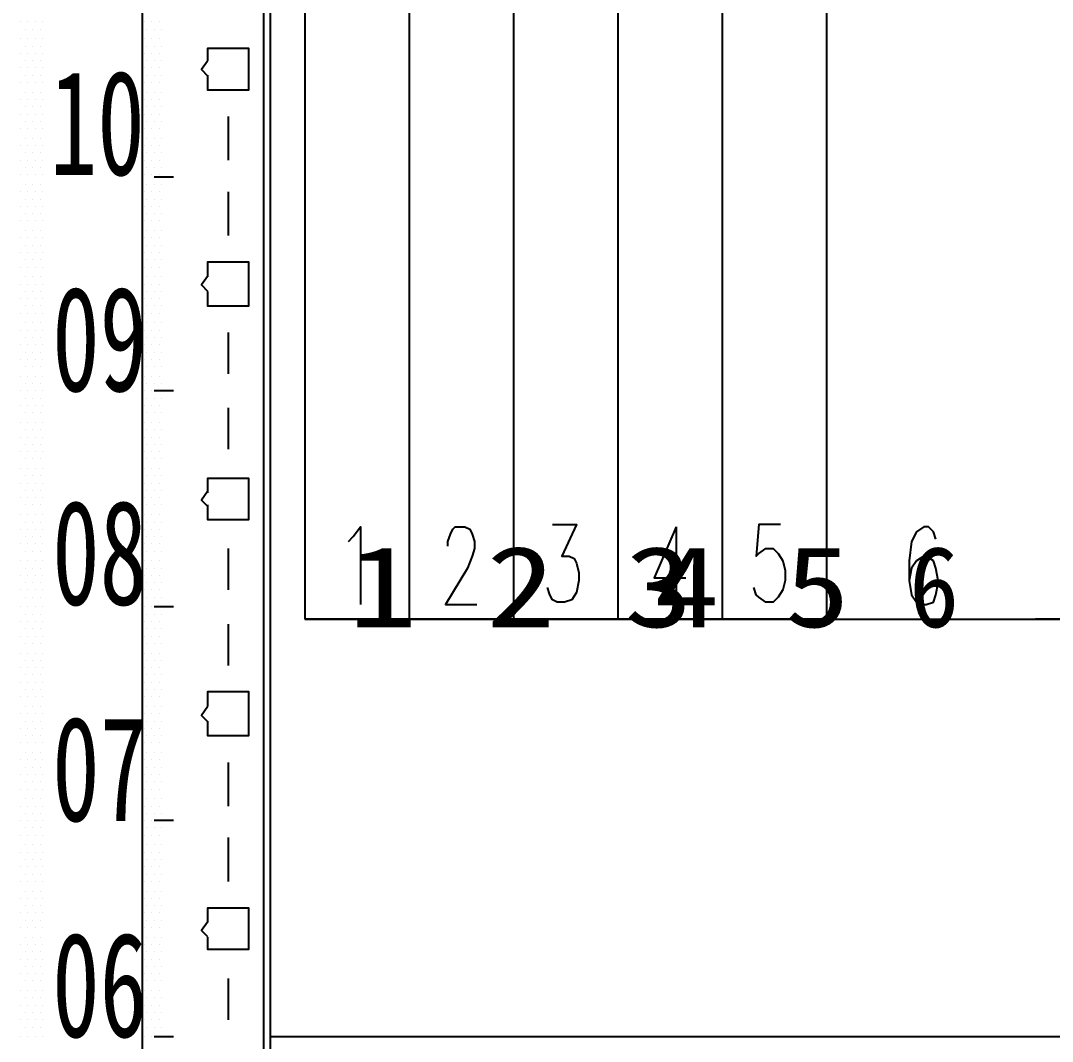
# Model space of a CAD drawing. Header units: metres. Extents: x 17 to 1264, y 17 to 859.
# Drawn here: x 170.5 to 231.7, y 216.2 to 276.7 of the extents above; entities that cross this region are included whole.
import ezdxf

# ---------------------------------------------------------------- set-up
doc = ezdxf.new("R2010")
doc.units = ezdxf.units.M
for name, color, linetype in [('LINES', 7, 'Continuous'), ('POLYLINES', 4, 'Continuous'), ('RECTS', 7, 'Continuous'), ('TEXTS', 3, 'Continuous')]:
    doc.layers.add(name, color=color, linetype=linetype)

msp = doc.modelspace()

# ---------------------------------------------------------------- linework, layer by layer
at = {"layer": 'LINES'}
for p, q in [((185.32, 152.64), (185.32, 755.14)), ((187.34, 331.34), (187.34, 241.2)), ((193.53, 331.34), (193.53, 241.2)), ((170.49, 276.62), (170.49, 276.62)), ((170.78, 276.19), (170.78, 276.19)), ((170.92, 276.62), (170.92, 276.62)), ((171.21, 276.19), (171.21, 276.19)), ((171.35, 276.62), (171.35, 276.62)), ((171.64, 276.19), (171.64, 276.19)), ((171.79, 276.62), (171.79, 276.62)), ((177.83, 276.62), (177.83, 276.62)), ((177.98, 276.19), (177.98, 276.19)), ((178.27, 276.62), (178.27, 276.62)), ((178.41, 276.19), (178.41, 276.19)), ((178.7, 276.62), (178.7, 276.62)), ((178.84, 276.19), (178.84, 276.19)), ((170.49, 275.62), (170.49, 275.62)), ((170.92, 275.62), (170.92, 275.62)), ((171.35, 275.62), (171.35, 275.62)), ((171.79, 275.62), (171.79, 275.62)), ((177.83, 275.62), (177.83, 275.62)), ((178.27, 275.62), (178.27, 275.62)), ((178.7, 275.62), (178.7, 275.62)), ((170.78, 275.18), (170.78, 275.18)), ((171.21, 275.18), (171.21, 275.18)), ((171.64, 275.18), (171.64, 275.18)), ((177.98, 275.18), (177.98, 275.18)), ((178.41, 275.18), (178.41, 275.18)), ((178.84, 275.18), (178.84, 275.18)), ((170.49, 274.75), (170.49, 274.75)), ((170.78, 274.32), (170.78, 274.32)), ((170.92, 274.75), (170.92, 274.75)), ((171.21, 274.32), (171.21, 274.32)), ((171.35, 274.75), (171.35, 274.75)), ((171.64, 274.32), (171.64, 274.32)), ((171.79, 274.75), (171.79, 274.75)), ((177.83, 274.75), (177.83, 274.75)), ((177.98, 274.32), (177.98, 274.32)), ((178.27, 274.75), (178.27, 274.75)), ((178.41, 274.32), (178.41, 274.32)), ((178.7, 274.75), (178.7, 274.75)), ((178.84, 274.32), (178.84, 274.32)), ((170.49, 273.89), (170.49, 273.89)), ((170.92, 273.89), (170.92, 273.89)), ((171.35, 273.89), (171.35, 273.89)), ((171.79, 273.89), (171.79, 273.89)), ((177.83, 273.89), (177.83, 273.89)), ((178.27, 273.89), (178.27, 273.89)), ((178.7, 273.89), (178.7, 273.89)), ((170.49, 273.02), (170.49, 273.02)), ((170.78, 273.46), (170.78, 273.46)), ((170.92, 273.02), (170.92, 273.02)), ((171.21, 273.46), (171.21, 273.46)), ((171.35, 273.02), (171.35, 273.02)), ((171.64, 273.46), (171.64, 273.46)), ((171.79, 273.02), (171.79, 273.02)), ((177.83, 273.02), (177.83, 273.02)), ((177.98, 273.46), (177.98, 273.46)), ((178.27, 273.02), (178.27, 273.02)), ((178.41, 273.46), (178.41, 273.46)), ((178.7, 273.02), (178.7, 273.02)), ((178.84, 273.46), (178.84, 273.46)), ((170.78, 272.45), (170.78, 272.45)), ((171.21, 272.45), (171.21, 272.45)), ((171.64, 272.45), (171.64, 272.45)), ((177.98, 272.45), (177.98, 272.45)), ((178.41, 272.45), (178.41, 272.45)), ((178.84, 272.45), (178.84, 272.45)), ((170.49, 272.02), (170.49, 272.02)), ((170.92, 272.02), (170.92, 272.02)), ((171.35, 272.02), (171.35, 272.02)), ((171.79, 272.02), (171.79, 272.02)), ((177.83, 272.02), (177.83, 272.02)), ((178.27, 272.02), (178.27, 272.02)), ((178.7, 272.02), (178.7, 272.02)), ((170.49, 271.15), (170.49, 271.15)), ((170.78, 271.58), (170.78, 271.58)), ((170.92, 271.15), (170.92, 271.15)), ((171.21, 271.58), (171.21, 271.58)), ((171.35, 271.15), (171.35, 271.15)), ((171.64, 271.58), (171.64, 271.58)), ((171.79, 271.15), (171.79, 271.15)), ((177.83, 271.15), (177.83, 271.15)), ((177.98, 271.58), (177.98, 271.58)), ((178.27, 271.15), (178.27, 271.15)), ((178.41, 271.58), (178.41, 271.58)), ((178.7, 271.15), (178.7, 271.15)), ((178.84, 271.58), (178.84, 271.58)), ((170.78, 270.72), (170.78, 270.72)), ((171.21, 270.72), (171.21, 270.72)), ((171.64, 270.72), (171.64, 270.72)), ((177.98, 270.72), (177.98, 270.72)), ((178.41, 270.72), (178.41, 270.72)), ((178.84, 270.72), (178.84, 270.72)), ((182.8, 271.01), (182.8, 268.42)), ((170.49, 270.29), (170.49, 270.29)), ((170.92, 270.29), (170.92, 270.29)), ((171.35, 270.29), (171.35, 270.29)), ((171.79, 270.29), (171.79, 270.29)), ((177.83, 270.29), (177.83, 270.29)), ((178.27, 270.29), (178.27, 270.29)), ((178.7, 270.29), (178.7, 270.29)), ((170.49, 269.28), (170.49, 269.28)), ((170.78, 269.71), (170.78, 269.71)), ((170.92, 269.28), (170.92, 269.28)), ((171.21, 269.71), (171.21, 269.71)), ((171.35, 269.28), (171.35, 269.28)), ((171.64, 269.71), (171.64, 269.71)), ((171.79, 269.28), (171.79, 269.28)), ((177.83, 269.28), (177.83, 269.28)), ((177.98, 269.71), (177.98, 269.71)), ((178.27, 269.28), (178.27, 269.28)), ((178.41, 269.71), (178.41, 269.71)), ((178.7, 269.28), (178.7, 269.28)), ((178.84, 269.71), (178.84, 269.71)), ((170.78, 268.85), (170.78, 268.85)), ((171.21, 268.85), (171.21, 268.85)), ((171.64, 268.85), (171.64, 268.85)), ((177.98, 268.85), (177.98, 268.85)), ((178.41, 268.85), (178.41, 268.85)), ((178.84, 268.85), (178.84, 268.85)), ((170.49, 268.42), (170.49, 268.42)), ((170.92, 268.42), (170.92, 268.42)), ((171.35, 268.42), (171.35, 268.42)), ((171.79, 268.42), (171.79, 268.42)), ((177.83, 268.42), (177.83, 268.42)), ((178.27, 268.42), (178.27, 268.42)), ((178.7, 268.42), (178.7, 268.42)), ((170.49, 267.55), (170.49, 267.55)), ((170.78, 267.98), (170.78, 267.98)), ((170.92, 267.55), (170.92, 267.55)), ((171.21, 267.98), (171.21, 267.98)), ((171.35, 267.55), (171.35, 267.55)), ((171.64, 267.98), (171.64, 267.98)), ((171.79, 267.55), (171.79, 267.55)), ((177.83, 267.55), (177.83, 267.55)), ((177.98, 267.98), (177.98, 267.98)), ((178.27, 267.55), (178.27, 267.55)), ((178.41, 267.98), (178.41, 267.98)), ((178.7, 267.55), (178.7, 267.55)), ((178.84, 267.98), (178.84, 267.98)), ((170.78, 266.98), (170.78, 266.98)), ((171.21, 266.98), (171.21, 266.98)), ((171.64, 266.98), (171.64, 266.98)), ((177.98, 266.98), (177.98, 266.98)), ((179.56, 267.41), (178.41, 267.41)), ((178.41, 266.98), (178.41, 266.98)), ((178.84, 266.98), (178.84, 266.98)), ((170.49, 266.54), (170.49, 266.54)), ((170.92, 266.54), (170.92, 266.54)), ((171.35, 266.54), (171.35, 266.54)), ((171.79, 266.54), (171.79, 266.54)), ((177.83, 266.54), (177.83, 266.54)), ((178.27, 266.54), (178.27, 266.54)), ((178.7, 266.54), (178.7, 266.54)), ((182.8, 266.54), (182.8, 263.95)), ((170.49, 265.68), (170.49, 265.68)), ((170.78, 266.11), (170.78, 266.11)), ((170.92, 265.68), (170.92, 265.68)), ((171.21, 266.11), (171.21, 266.11)), ((171.35, 265.68), (171.35, 265.68)), ((171.64, 266.11), (171.64, 266.11)), ((171.79, 265.68), (171.79, 265.68)), ((177.83, 265.68), (177.83, 265.68)), ((177.98, 266.11), (177.98, 266.11)), ((178.27, 265.68), (178.27, 265.68)), ((178.41, 266.11), (178.41, 266.11)), ((178.7, 265.68), (178.7, 265.68)), ((178.84, 266.11), (178.84, 266.11)), ((170.78, 265.25), (170.78, 265.25)), ((171.21, 265.25), (171.21, 265.25)), ((171.64, 265.25), (171.64, 265.25)), ((177.98, 265.25), (177.98, 265.25)), ((178.41, 265.25), (178.41, 265.25)), ((178.84, 265.25), (178.84, 265.25)), ((170.49, 264.82), (170.49, 264.82)), ((170.92, 264.82), (170.92, 264.82)), ((171.35, 264.82), (171.35, 264.82)), ((171.79, 264.82), (171.79, 264.82)), ((177.83, 264.82), (177.83, 264.82)), ((178.27, 264.82), (178.27, 264.82)), ((178.7, 264.82), (178.7, 264.82)), ((170.49, 263.81), (170.49, 263.81)), ((170.78, 264.24), (170.78, 264.24)), ((170.92, 263.81), (170.92, 263.81)), ((171.21, 264.24), (171.21, 264.24)), ((171.35, 263.81), (171.35, 263.81)), ((171.64, 264.24), (171.64, 264.24)), ((171.79, 263.81), (171.79, 263.81)), ((177.83, 263.81), (177.83, 263.81)), ((177.98, 264.24), (177.98, 264.24)), ((178.27, 263.81), (178.27, 263.81)), ((178.41, 264.24), (178.41, 264.24)), ((178.7, 263.81), (178.7, 263.81)), ((178.84, 264.24), (178.84, 264.24)), ((170.78, 263.38), (170.78, 263.38)), ((171.21, 263.38), (171.21, 263.38)), ((171.64, 263.38), (171.64, 263.38)), ((177.98, 263.38), (177.98, 263.38)), ((178.41, 263.38), (178.41, 263.38)), ((178.84, 263.38), (178.84, 263.38)), ((170.49, 262.94), (170.49, 262.94)), ((170.92, 262.94), (170.92, 262.94)), ((171.35, 262.94), (171.35, 262.94)), ((171.79, 262.94), (171.79, 262.94)), ((177.83, 262.94), (177.83, 262.94)), ((178.27, 262.94), (178.27, 262.94)), ((178.7, 262.94), (178.7, 262.94)), ((170.49, 262.08), (170.49, 262.08)), ((170.78, 262.51), (170.78, 262.51)), ((170.92, 262.08), (170.92, 262.08)), ((171.21, 262.51), (171.21, 262.51)), ((171.35, 262.08), (171.35, 262.08)), ((171.64, 262.51), (171.64, 262.51)), ((171.79, 262.08), (171.79, 262.08)), ((177.83, 262.08), (177.83, 262.08)), ((177.98, 262.51), (177.98, 262.51)), ((178.27, 262.08), (178.27, 262.08)), ((178.41, 262.51), (178.41, 262.51)), ((178.7, 262.08), (178.7, 262.08)), ((178.84, 262.51), (178.84, 262.51)), ((170.78, 261.5), (170.78, 261.5)), ((171.21, 261.5), (171.21, 261.5)), ((171.64, 261.5), (171.64, 261.5)), ((177.98, 261.5), (177.98, 261.5)), ((178.41, 261.5), (178.41, 261.5)), ((178.84, 261.5), (178.84, 261.5)), ((170.49, 261.07), (170.49, 261.07)), ((170.92, 261.07), (170.92, 261.07)), ((171.35, 261.07), (171.35, 261.07)), ((171.79, 261.07), (171.79, 261.07)), ((177.83, 261.07), (177.83, 261.07)), ((178.27, 261.07), (178.27, 261.07)), ((178.7, 261.07), (178.7, 261.07)), ((170.49, 260.21), (170.49, 260.21)), ((170.78, 260.64), (170.78, 260.64)), ((170.92, 260.21), (170.92, 260.21)), ((171.21, 260.64), (171.21, 260.64)), ((171.35, 260.21), (171.35, 260.21)), ((171.64, 260.64), (171.64, 260.64)), ((171.79, 260.21), (171.79, 260.21)), ((177.83, 260.21), (177.83, 260.21)), ((177.98, 260.64), (177.98, 260.64)), ((178.27, 260.21), (178.27, 260.21)), ((178.41, 260.64), (178.41, 260.64)), ((178.7, 260.21), (178.7, 260.21)), ((178.84, 260.64), (178.84, 260.64)), ((170.78, 259.78), (170.78, 259.78)), ((171.21, 259.78), (171.21, 259.78)), ((171.64, 259.78), (171.64, 259.78)), ((177.98, 259.78), (177.98, 259.78)), ((178.41, 259.78), (178.41, 259.78)), ((178.84, 259.78), (178.84, 259.78)), ((170.49, 259.34), (170.49, 259.34)), ((170.92, 259.34), (170.92, 259.34)), ((171.35, 259.34), (171.35, 259.34)), ((171.79, 259.34), (171.79, 259.34)), ((177.83, 259.34), (177.83, 259.34)), ((178.27, 259.34), (178.27, 259.34)), ((178.7, 259.34), (178.7, 259.34)), ((170.49, 258.34), (170.49, 258.34)), ((170.78, 258.77), (170.78, 258.77)), ((170.92, 258.34), (170.92, 258.34)), ((171.21, 258.77), (171.21, 258.77)), ((171.35, 258.34), (171.35, 258.34)), ((171.64, 258.77), (171.64, 258.77)), ((171.79, 258.34), (171.79, 258.34)), ((177.83, 258.34), (177.83, 258.34)), ((177.98, 258.77), (177.98, 258.77)), ((178.27, 258.34), (178.27, 258.34)), ((178.41, 258.77), (178.41, 258.77)), ((178.7, 258.34), (178.7, 258.34)), ((178.84, 258.77), (178.84, 258.77)), ((170.78, 257.9), (170.78, 257.9)), ((171.21, 257.9), (171.21, 257.9)), ((171.64, 257.9), (171.64, 257.9)), ((177.98, 257.9), (177.98, 257.9)), ((178.41, 257.9), (178.41, 257.9)), ((178.84, 257.9), (178.84, 257.9)), ((182.8, 258.19), (182.8, 255.74)), ((170.49, 257.47), (170.49, 257.47)), ((170.78, 257.04), (170.78, 257.04)), ((170.92, 257.47), (170.92, 257.47)), ((171.21, 257.04), (171.21, 257.04)), ((171.35, 257.47), (171.35, 257.47)), ((171.64, 257.04), (171.64, 257.04)), ((171.79, 257.47), (171.79, 257.47)), ((177.83, 257.47), (177.83, 257.47)), ((177.98, 257.04), (177.98, 257.04)), ((178.27, 257.47), (178.27, 257.47)), ((178.41, 257.04), (178.41, 257.04)), ((178.7, 257.47), (178.7, 257.47)), ((178.84, 257.04), (178.84, 257.04)), ((170.49, 256.61), (170.49, 256.61)), ((170.92, 256.61), (170.92, 256.61)), ((171.35, 256.61), (171.35, 256.61)), ((171.79, 256.61), (171.79, 256.61)), ((177.83, 256.61), (177.83, 256.61)), ((178.27, 256.61), (178.27, 256.61)), ((178.7, 256.61), (178.7, 256.61)), ((170.78, 256.18), (170.78, 256.18)), ((171.21, 256.18), (171.21, 256.18)), ((171.64, 256.18), (171.64, 256.18)), ((177.98, 256.18), (177.98, 256.18)), ((178.41, 256.18), (178.41, 256.18)), ((178.84, 256.18), (178.84, 256.18)), ((170.49, 255.6), (170.49, 255.6)), ((170.92, 255.6), (170.92, 255.6)), ((171.35, 255.6), (171.35, 255.6)), ((171.79, 255.6), (171.79, 255.6)), ((177.83, 255.6), (177.83, 255.6)), ((178.27, 255.6), (178.27, 255.6)), ((178.7, 255.6), (178.7, 255.6)), ((170.49, 254.74), (170.49, 254.74)), ((170.78, 255.17), (170.78, 255.17)), ((170.92, 254.74), (170.92, 254.74)), ((171.21, 255.17), (171.21, 255.17)), ((171.35, 254.74), (171.35, 254.74)), ((171.64, 255.17), (171.64, 255.17)), ((171.79, 254.74), (171.79, 254.74)), ((177.83, 254.74), (177.83, 254.74)), ((177.98, 255.17), (177.98, 255.17)), ((178.27, 254.74), (178.27, 254.74)), ((178.41, 255.17), (178.41, 255.17)), ((179.56, 254.74), (178.41, 254.74)), ((178.7, 254.74), (178.7, 254.74)), ((178.84, 255.17), (178.84, 255.17)), ((170.78, 254.3), (170.78, 254.3)), ((171.21, 254.3), (171.21, 254.3)), ((171.64, 254.3), (171.64, 254.3)), ((177.98, 254.3), (177.98, 254.3)), ((178.41, 254.3), (178.41, 254.3)), ((178.84, 254.3), (178.84, 254.3)), ((170.49, 253.87), (170.49, 253.87)), ((170.78, 253.44), (170.78, 253.44)), ((170.92, 253.87), (170.92, 253.87)), ((171.21, 253.44), (171.21, 253.44)), ((171.35, 253.87), (171.35, 253.87)), ((171.64, 253.44), (171.64, 253.44)), ((171.79, 253.87), (171.79, 253.87)), ((177.83, 253.87), (177.83, 253.87)), ((177.98, 253.44), (177.98, 253.44)), ((178.27, 253.87), (178.27, 253.87)), ((178.41, 253.44), (178.41, 253.44)), ((178.7, 253.87), (178.7, 253.87)), ((178.84, 253.44), (178.84, 253.44)), ((182.8, 253.73), (182.8, 251.28)), ((170.49, 252.86), (170.49, 252.86)), ((170.92, 252.86), (170.92, 252.86)), ((171.35, 252.86), (171.35, 252.86)), ((171.79, 252.86), (171.79, 252.86)), ((177.83, 252.86), (177.83, 252.86)), ((178.27, 252.86), (178.27, 252.86)), ((178.7, 252.86), (178.7, 252.86)), ((170.78, 252.43), (170.78, 252.43)), ((171.21, 252.43), (171.21, 252.43)), ((171.64, 252.43), (171.64, 252.43)), ((177.98, 252.43), (177.98, 252.43)), ((178.41, 252.43), (178.41, 252.43)), ((178.84, 252.43), (178.84, 252.43)), ((170.49, 252), (170.49, 252)), ((170.78, 251.57), (170.78, 251.57)), ((170.92, 252), (170.92, 252)), ((171.21, 251.57), (171.21, 251.57)), ((171.35, 252), (171.35, 252)), ((171.64, 251.57), (171.64, 251.57)), ((171.79, 252), (171.79, 252)), ((177.83, 252), (177.83, 252)), ((177.98, 251.57), (177.98, 251.57)), ((178.27, 252), (178.27, 252)), ((178.41, 251.57), (178.41, 251.57)), ((178.7, 252), (178.7, 252)), ((178.84, 251.57), (178.84, 251.57)), ((170.49, 251.14), (170.49, 251.14)), ((170.92, 251.14), (170.92, 251.14)), ((171.35, 251.14), (171.35, 251.14)), ((171.79, 251.14), (171.79, 251.14)), ((177.83, 251.14), (177.83, 251.14)), ((178.27, 251.14), (178.27, 251.14)), ((178.7, 251.14), (178.7, 251.14)), ((170.78, 250.7), (170.78, 250.7)), ((171.21, 250.7), (171.21, 250.7)), ((171.64, 250.7), (171.64, 250.7)), ((177.98, 250.7), (177.98, 250.7)), ((178.41, 250.7), (178.41, 250.7)), ((178.84, 250.7), (178.84, 250.7)), ((170.49, 250.13), (170.49, 250.13)), ((170.78, 249.7), (170.78, 249.7)), ((170.92, 250.13), (170.92, 250.13)), ((171.21, 249.7), (171.21, 249.7)), ((171.35, 250.13), (171.35, 250.13)), ((171.64, 249.7), (171.64, 249.7)), ((171.79, 250.13), (171.79, 250.13)), ((177.83, 250.13), (177.83, 250.13)), ((177.98, 249.7), (177.98, 249.7)), ((178.27, 250.13), (178.27, 250.13)), ((178.41, 249.7), (178.41, 249.7)), ((178.7, 250.13), (178.7, 250.13)), ((178.84, 249.7), (178.84, 249.7)), ((170.49, 249.26), (170.49, 249.26)), ((170.92, 249.26), (170.92, 249.26)), ((171.35, 249.26), (171.35, 249.26)), ((171.79, 249.26), (171.79, 249.26)), ((177.83, 249.26), (177.83, 249.26)), ((178.27, 249.26), (178.27, 249.26)), ((178.7, 249.26), (178.7, 249.26)), ((170.78, 248.83), (170.78, 248.83)), ((171.21, 248.83), (171.21, 248.83)), ((171.64, 248.83), (171.64, 248.83)), ((177.98, 248.83), (177.98, 248.83)), ((178.41, 248.83), (178.41, 248.83)), ((178.84, 248.83), (178.84, 248.83)), ((170.49, 248.4), (170.49, 248.4)), ((170.78, 247.97), (170.78, 247.97)), ((170.92, 248.4), (170.92, 248.4)), ((171.21, 247.97), (171.21, 247.97)), ((171.35, 248.4), (171.35, 248.4)), ((171.64, 247.97), (171.64, 247.97)), ((171.79, 248.4), (171.79, 248.4)), ((177.83, 248.4), (177.83, 248.4)), ((177.98, 247.97), (177.98, 247.97)), ((178.27, 248.4), (178.27, 248.4)), ((178.41, 247.97), (178.41, 247.97)), ((178.7, 248.4), (178.7, 248.4)), ((178.84, 247.97), (178.84, 247.97)), ((170.49, 247.39), (170.49, 247.39)), ((170.92, 247.39), (170.92, 247.39)), ((171.35, 247.39), (171.35, 247.39)), ((171.79, 247.39), (171.79, 247.39)), ((177.83, 247.39), (177.83, 247.39)), ((178.27, 247.39), (178.27, 247.39)), ((178.7, 247.39), (178.7, 247.39)), ((170.78, 246.96), (170.78, 246.96)), ((171.21, 246.96), (171.21, 246.96)), ((171.64, 246.96), (171.64, 246.96)), ((177.98, 246.96), (177.98, 246.96)), ((178.41, 246.96), (178.41, 246.96)), ((178.84, 246.96), (178.84, 246.96)), ((209.37, 246.67), (209.37, 242.06)), ((170.49, 246.53), (170.49, 246.53)), ((170.78, 246.1), (170.78, 246.1)), ((170.92, 246.53), (170.92, 246.53)), ((171.21, 246.1), (171.21, 246.1)), ((171.35, 246.53), (171.35, 246.53)), ((171.64, 246.1), (171.64, 246.1)), ((171.79, 246.53), (171.79, 246.53)), ((177.83, 246.53), (177.83, 246.53)), ((177.98, 246.1), (177.98, 246.1)), ((178.27, 246.53), (178.27, 246.53)), ((178.41, 246.1), (178.41, 246.1)), ((178.7, 246.53), (178.7, 246.53)), ((178.84, 246.1), (178.84, 246.1)), ((170.49, 245.66), (170.49, 245.66)), ((170.92, 245.66), (170.92, 245.66)), ((171.35, 245.66), (171.35, 245.66)), ((171.79, 245.66), (171.79, 245.66)), ((177.83, 245.66), (177.83, 245.66)), ((178.27, 245.66), (178.27, 245.66)), ((178.7, 245.66), (178.7, 245.66)), ((170.78, 245.23), (170.78, 245.23)), ((171.21, 245.23), (171.21, 245.23)), ((171.64, 245.23), (171.64, 245.23)), ((177.98, 245.23), (177.98, 245.23)), ((178.41, 245.23), (178.41, 245.23)), ((178.84, 245.23), (178.84, 245.23)), ((182.8, 245.38), (182.8, 242.93)), ((170.49, 244.66), (170.49, 244.66)), ((170.78, 244.22), (170.78, 244.22)), ((170.92, 244.66), (170.92, 244.66)), ((171.21, 244.22), (171.21, 244.22)), ((171.35, 244.66), (171.35, 244.66)), ((171.64, 244.22), (171.64, 244.22)), ((171.79, 244.66), (171.79, 244.66)), ((177.83, 244.66), (177.83, 244.66)), ((177.98, 244.22), (177.98, 244.22)), ((178.27, 244.66), (178.27, 244.66)), ((178.41, 244.22), (178.41, 244.22)), ((178.7, 244.66), (178.7, 244.66)), ((178.84, 244.22), (178.84, 244.22)), ((170.49, 243.79), (170.49, 243.79)), ((170.92, 243.79), (170.92, 243.79)), ((171.35, 243.79), (171.35, 243.79)), ((171.79, 243.79), (171.79, 243.79)), ((177.83, 243.79), (177.83, 243.79)), ((178.27, 243.79), (178.27, 243.79)), ((178.7, 243.79), (178.7, 243.79)), ((170.78, 243.36), (170.78, 243.36)), ((171.21, 243.36), (171.21, 243.36)), ((171.64, 243.36), (171.64, 243.36)), ((177.98, 243.36), (177.98, 243.36)), ((178.41, 243.36), (178.41, 243.36)), ((178.84, 243.36), (178.84, 243.36)), ((170.49, 242.93), (170.49, 242.93)), ((170.78, 242.5), (170.78, 242.5)), ((170.92, 242.93), (170.92, 242.93)), ((171.21, 242.5), (171.21, 242.5)), ((171.35, 242.93), (171.35, 242.93)), ((171.64, 242.5), (171.64, 242.5)), ((171.79, 242.93), (171.79, 242.93)), ((177.83, 242.93), (177.83, 242.93)), ((177.98, 242.5), (177.98, 242.5)), ((178.27, 242.93), (178.27, 242.93)), ((178.41, 242.5), (178.41, 242.5)), ((178.7, 242.93), (178.7, 242.93)), ((178.84, 242.5), (178.84, 242.5)), ((170.49, 241.92), (170.49, 241.92)), ((170.92, 241.92), (170.92, 241.92)), ((171.35, 241.92), (171.35, 241.92)), ((171.79, 241.92), (171.79, 241.92)), ((177.83, 241.92), (177.83, 241.92)), ((178.27, 241.92), (178.27, 241.92)), ((179.56, 241.92), (178.41, 241.92)), ((178.7, 241.92), (178.7, 241.92)), ((170.78, 241.49), (170.78, 241.49)), ((171.21, 241.49), (171.21, 241.49)), ((171.64, 241.49), (171.64, 241.49)), ((177.98, 241.49), (177.98, 241.49)), ((178.41, 241.49), (178.41, 241.49)), ((178.84, 241.49), (178.84, 241.49)), ((193.53, 241.2), (187.34, 241.2)), ((218.3, 241.2), (230.68, 241.2)), ((170.49, 241.06), (170.49, 241.06)), ((170.78, 240.62), (170.78, 240.62)), ((170.92, 241.06), (170.92, 241.06)), ((171.21, 240.62), (171.21, 240.62)), ((171.35, 241.06), (171.35, 241.06)), ((171.64, 240.62), (171.64, 240.62)), ((171.79, 241.06), (171.79, 241.06)), ((177.83, 241.06), (177.83, 241.06)), ((177.98, 240.62), (177.98, 240.62)), ((178.27, 241.06), (178.27, 241.06)), ((178.41, 240.62), (178.41, 240.62)), ((178.7, 241.06), (178.7, 241.06)), ((178.84, 240.62), (178.84, 240.62)), ((182.8, 240.91), (182.8, 238.46)), ((170.49, 240.19), (170.49, 240.19)), ((170.92, 240.19), (170.92, 240.19)), ((171.35, 240.19), (171.35, 240.19)), ((171.79, 240.19), (171.79, 240.19)), ((177.83, 240.19), (177.83, 240.19)), ((178.27, 240.19), (178.27, 240.19)), ((178.7, 240.19), (178.7, 240.19)), ((170.78, 239.76), (170.78, 239.76)), ((171.21, 239.76), (171.21, 239.76)), ((171.64, 239.76), (171.64, 239.76)), ((177.98, 239.76), (177.98, 239.76)), ((178.41, 239.76), (178.41, 239.76)), ((178.84, 239.76), (178.84, 239.76)), ((170.49, 239.18), (170.49, 239.18)), ((170.78, 238.75), (170.78, 238.75)), ((170.92, 239.18), (170.92, 239.18)), ((171.21, 238.75), (171.21, 238.75)), ((171.35, 239.18), (171.35, 239.18)), ((171.64, 238.75), (171.64, 238.75)), ((171.79, 239.18), (171.79, 239.18)), ((177.83, 239.18), (177.83, 239.18)), ((177.98, 238.75), (177.98, 238.75)), ((178.27, 239.18), (178.27, 239.18)), ((178.41, 238.75), (178.41, 238.75)), ((178.7, 239.18), (178.7, 239.18)), ((178.84, 238.75), (178.84, 238.75)), ((170.49, 238.32), (170.49, 238.32)), ((170.92, 238.32), (170.92, 238.32)), ((171.35, 238.32), (171.35, 238.32)), ((171.79, 238.32), (171.79, 238.32)), ((177.83, 238.32), (177.83, 238.32)), ((178.27, 238.32), (178.27, 238.32)), ((178.7, 238.32), (178.7, 238.32)), ((170.49, 237.46), (170.49, 237.46)), ((170.78, 237.89), (170.78, 237.89)), ((170.92, 237.46), (170.92, 237.46)), ((171.21, 237.89), (171.21, 237.89)), ((171.35, 237.46), (171.35, 237.46)), ((171.64, 237.89), (171.64, 237.89)), ((171.79, 237.46), (171.79, 237.46)), ((177.83, 237.46), (177.83, 237.46)), ((177.98, 237.89), (177.98, 237.89)), ((178.27, 237.46), (178.27, 237.46)), ((178.41, 237.89), (178.41, 237.89)), ((178.7, 237.46), (178.7, 237.46)), ((178.84, 237.89), (178.84, 237.89)), ((170.78, 237.02), (170.78, 237.02)), ((171.21, 237.02), (171.21, 237.02)), ((171.64, 237.02), (171.64, 237.02)), ((177.98, 237.02), (177.98, 237.02)), ((178.41, 237.02), (178.41, 237.02)), ((178.84, 237.02), (178.84, 237.02)), ((170.49, 236.59), (170.49, 236.59)), ((170.92, 236.59), (170.92, 236.59)), ((171.35, 236.59), (171.35, 236.59)), ((171.79, 236.59), (171.79, 236.59)), ((177.83, 236.59), (177.83, 236.59)), ((178.27, 236.59), (178.27, 236.59)), ((178.7, 236.59), (178.7, 236.59)), ((170.78, 236.02), (170.78, 236.02)), ((171.21, 236.02), (171.21, 236.02)), ((171.64, 236.02), (171.64, 236.02)), ((177.98, 236.02), (177.98, 236.02)), ((178.41, 236.02), (178.41, 236.02)), ((178.84, 236.02), (178.84, 236.02)), ((170.49, 235.58), (170.49, 235.58)), ((170.78, 235.15), (170.78, 235.15)), ((170.92, 235.58), (170.92, 235.58)), ((171.21, 235.15), (171.21, 235.15)), ((171.35, 235.58), (171.35, 235.58)), ((171.64, 235.15), (171.64, 235.15)), ((171.79, 235.58), (171.79, 235.58)), ((177.83, 235.58), (177.83, 235.58)), ((177.98, 235.15), (177.98, 235.15)), ((178.27, 235.58), (178.27, 235.58)), ((178.41, 235.15), (178.41, 235.15)), ((178.7, 235.58), (178.7, 235.58)), ((178.84, 235.15), (178.84, 235.15)), ((170.49, 234.72), (170.49, 234.72)), ((170.92, 234.72), (170.92, 234.72)), ((171.35, 234.72), (171.35, 234.72)), ((171.79, 234.72), (171.79, 234.72)), ((177.83, 234.72), (177.83, 234.72)), ((178.27, 234.72), (178.27, 234.72)), ((178.7, 234.72), (178.7, 234.72)), ((170.49, 233.86), (170.49, 233.86)), ((170.78, 234.29), (170.78, 234.29)), ((170.92, 233.86), (170.92, 233.86)), ((171.21, 234.29), (171.21, 234.29)), ((171.35, 233.86), (171.35, 233.86)), ((171.64, 234.29), (171.64, 234.29)), ((171.79, 233.86), (171.79, 233.86)), ((177.83, 233.86), (177.83, 233.86)), ((177.98, 234.29), (177.98, 234.29)), ((178.27, 233.86), (178.27, 233.86)), ((178.41, 234.29), (178.41, 234.29)), ((178.7, 233.86), (178.7, 233.86)), ((178.84, 234.29), (178.84, 234.29)), ((170.78, 233.28), (170.78, 233.28)), ((171.21, 233.28), (171.21, 233.28)), ((171.64, 233.28), (171.64, 233.28)), ((177.98, 233.28), (177.98, 233.28)), ((178.41, 233.28), (178.41, 233.28)), ((178.84, 233.28), (178.84, 233.28)), ((170.49, 232.85), (170.49, 232.85)), ((170.92, 232.85), (170.92, 232.85)), ((171.35, 232.85), (171.35, 232.85)), ((171.79, 232.85), (171.79, 232.85)), ((177.83, 232.85), (177.83, 232.85)), ((178.27, 232.85), (178.27, 232.85)), ((178.7, 232.85), (178.7, 232.85)), ((182.8, 232.7), (182.8, 230.11)), ((170.49, 231.98), (170.49, 231.98)), ((170.78, 232.42), (170.78, 232.42)), ((170.92, 231.98), (170.92, 231.98)), ((171.21, 232.42), (171.21, 232.42)), ((171.35, 231.98), (171.35, 231.98)), ((171.64, 232.42), (171.64, 232.42)), ((171.79, 231.98), (171.79, 231.98)), ((177.83, 231.98), (177.83, 231.98)), ((177.98, 232.42), (177.98, 232.42)), ((178.27, 231.98), (178.27, 231.98)), ((178.41, 232.42), (178.41, 232.42)), ((178.7, 231.98), (178.7, 231.98)), ((178.84, 232.42), (178.84, 232.42)), ((170.78, 231.55), (170.78, 231.55)), ((171.21, 231.55), (171.21, 231.55)), ((171.64, 231.55), (171.64, 231.55)), ((177.98, 231.55), (177.98, 231.55)), ((178.41, 231.55), (178.41, 231.55)), ((178.84, 231.55), (178.84, 231.55)), ((170.49, 231.12), (170.49, 231.12)), ((170.92, 231.12), (170.92, 231.12)), ((171.35, 231.12), (171.35, 231.12)), ((171.79, 231.12), (171.79, 231.12)), ((177.83, 231.12), (177.83, 231.12)), ((178.27, 231.12), (178.27, 231.12)), ((178.7, 231.12), (178.7, 231.12)), ((170.78, 230.54), (170.78, 230.54)), ((171.21, 230.54), (171.21, 230.54)), ((171.64, 230.54), (171.64, 230.54)), ((177.98, 230.54), (177.98, 230.54)), ((178.41, 230.54), (178.41, 230.54)), ((178.84, 230.54), (178.84, 230.54)), ((170.49, 230.11), (170.49, 230.11)), ((170.78, 229.68), (170.78, 229.68)), ((170.92, 230.11), (170.92, 230.11)), ((171.21, 229.68), (171.21, 229.68)), ((171.35, 230.11), (171.35, 230.11)), ((171.64, 229.68), (171.64, 229.68)), ((171.79, 230.11), (171.79, 230.11)), ((177.83, 230.11), (177.83, 230.11)), ((177.98, 229.68), (177.98, 229.68)), ((178.27, 230.11), (178.27, 230.11)), ((178.41, 229.68), (178.41, 229.68)), ((178.7, 230.11), (178.7, 230.11)), ((178.84, 229.68), (178.84, 229.68)), ((170.49, 229.25), (170.49, 229.25)), ((170.92, 229.25), (170.92, 229.25)), ((171.35, 229.25), (171.35, 229.25)), ((171.79, 229.25), (171.79, 229.25)), ((177.83, 229.25), (177.83, 229.25)), ((178.27, 229.25), (178.27, 229.25)), ((179.56, 229.25), (178.41, 229.25)), ((178.7, 229.25), (178.7, 229.25)), ((170.49, 228.38), (170.49, 228.38)), ((170.78, 228.82), (170.78, 228.82)), ((170.92, 228.38), (170.92, 228.38)), ((171.21, 228.82), (171.21, 228.82)), ((171.35, 228.38), (171.35, 228.38)), ((171.64, 228.82), (171.64, 228.82)), ((171.79, 228.38), (171.79, 228.38)), ((177.83, 228.38), (177.83, 228.38)), ((177.98, 228.82), (177.98, 228.82)), ((178.27, 228.38), (178.27, 228.38)), ((178.41, 228.82), (178.41, 228.82)), ((178.7, 228.38), (178.7, 228.38)), ((178.84, 228.82), (178.84, 228.82)), ((170.78, 227.81), (170.78, 227.81)), ((171.21, 227.81), (171.21, 227.81)), ((171.64, 227.81), (171.64, 227.81)), ((177.98, 227.81), (177.98, 227.81)), ((178.41, 227.81), (178.41, 227.81)), ((178.84, 227.81), (178.84, 227.81)), ((182.8, 228.24), (182.8, 225.65)), ((170.49, 227.38), (170.49, 227.38)), ((170.92, 227.38), (170.92, 227.38)), ((171.35, 227.38), (171.35, 227.38)), ((171.79, 227.38), (171.79, 227.38)), ((177.83, 227.38), (177.83, 227.38)), ((178.27, 227.38), (178.27, 227.38)), ((178.7, 227.38), (178.7, 227.38)), ((170.49, 226.51), (170.49, 226.51)), ((170.78, 226.94), (170.78, 226.94)), ((170.92, 226.51), (170.92, 226.51)), ((171.21, 226.94), (171.21, 226.94)), ((171.35, 226.51), (171.35, 226.51)), ((171.64, 226.94), (171.64, 226.94)), ((171.79, 226.51), (171.79, 226.51)), ((177.83, 226.51), (177.83, 226.51)), ((177.98, 226.94), (177.98, 226.94)), ((178.27, 226.51), (178.27, 226.51)), ((178.41, 226.94), (178.41, 226.94)), ((178.7, 226.51), (178.7, 226.51)), ((178.84, 226.94), (178.84, 226.94)), ((170.78, 226.08), (170.78, 226.08)), ((171.21, 226.08), (171.21, 226.08)), ((171.64, 226.08), (171.64, 226.08)), ((177.98, 226.08), (177.98, 226.08)), ((178.41, 226.08), (178.41, 226.08)), ((178.84, 226.08), (178.84, 226.08)), ((170.49, 225.65), (170.49, 225.65)), ((170.92, 225.65), (170.92, 225.65)), ((171.35, 225.65), (171.35, 225.65)), ((171.79, 225.65), (171.79, 225.65)), ((177.83, 225.65), (177.83, 225.65)), ((178.27, 225.65), (178.27, 225.65)), ((178.7, 225.65), (178.7, 225.65)), ((170.49, 224.64), (170.49, 224.64)), ((170.78, 225.07), (170.78, 225.07)), ((170.92, 224.64), (170.92, 224.64)), ((171.21, 225.07), (171.21, 225.07)), ((171.35, 224.64), (171.35, 224.64)), ((171.64, 225.07), (171.64, 225.07)), ((171.79, 224.64), (171.79, 224.64)), ((177.83, 224.64), (177.83, 224.64)), ((177.98, 225.07), (177.98, 225.07)), ((178.27, 224.64), (178.27, 224.64)), ((178.41, 225.07), (178.41, 225.07)), ((178.7, 224.64), (178.7, 224.64)), ((178.84, 225.07), (178.84, 225.07)), ((170.78, 224.21), (170.78, 224.21)), ((171.21, 224.21), (171.21, 224.21)), ((171.64, 224.21), (171.64, 224.21)), ((177.98, 224.21), (177.98, 224.21)), ((178.41, 224.21), (178.41, 224.21)), ((178.84, 224.21), (178.84, 224.21)), ((170.49, 223.78), (170.49, 223.78)), ((170.92, 223.78), (170.92, 223.78)), ((171.35, 223.78), (171.35, 223.78)), ((171.79, 223.78), (171.79, 223.78)), ((177.83, 223.78), (177.83, 223.78)), ((178.27, 223.78), (178.27, 223.78)), ((178.7, 223.78), (178.7, 223.78)), ((170.49, 222.91), (170.49, 222.91)), ((170.78, 223.34), (170.78, 223.34)), ((170.92, 222.91), (170.92, 222.91)), ((171.21, 223.34), (171.21, 223.34)), ((171.35, 222.91), (171.35, 222.91)), ((171.64, 223.34), (171.64, 223.34)), ((171.79, 222.91), (171.79, 222.91)), ((177.83, 222.91), (177.83, 222.91)), ((177.98, 223.34), (177.98, 223.34)), ((178.27, 222.91), (178.27, 222.91)), ((178.41, 223.34), (178.41, 223.34)), ((178.7, 222.91), (178.7, 222.91)), ((178.84, 223.34), (178.84, 223.34)), ((170.78, 222.34), (170.78, 222.34)), ((171.21, 222.34), (171.21, 222.34)), ((171.64, 222.34), (171.64, 222.34)), ((177.98, 222.34), (177.98, 222.34)), ((178.41, 222.34), (178.41, 222.34)), ((178.84, 222.34), (178.84, 222.34)), ((170.49, 221.9), (170.49, 221.9)), ((170.92, 221.9), (170.92, 221.9)), ((171.35, 221.9), (171.35, 221.9)), ((171.79, 221.9), (171.79, 221.9)), ((177.83, 221.9), (177.83, 221.9)), ((178.27, 221.9), (178.27, 221.9)), ((178.7, 221.9), (178.7, 221.9)), ((170.49, 221.04), (170.49, 221.04)), ((170.78, 221.47), (170.78, 221.47)), ((170.92, 221.04), (170.92, 221.04)), ((171.21, 221.47), (171.21, 221.47)), ((171.35, 221.04), (171.35, 221.04)), ((171.64, 221.47), (171.64, 221.47)), ((171.79, 221.04), (171.79, 221.04)), ((177.83, 221.04), (177.83, 221.04)), ((177.98, 221.47), (177.98, 221.47)), ((178.27, 221.04), (178.27, 221.04)), ((178.41, 221.47), (178.41, 221.47)), ((178.7, 221.04), (178.7, 221.04)), ((178.84, 221.47), (178.84, 221.47)), ((170.78, 220.61), (170.78, 220.61)), ((171.21, 220.61), (171.21, 220.61)), ((171.64, 220.61), (171.64, 220.61)), ((177.98, 220.61), (177.98, 220.61)), ((178.41, 220.61), (178.41, 220.61)), ((178.84, 220.61), (178.84, 220.61)), ((170.49, 220.18), (170.49, 220.18)), ((170.78, 219.74), (170.78, 219.74)), ((170.92, 220.18), (170.92, 220.18)), ((171.21, 219.74), (171.21, 219.74)), ((171.35, 220.18), (171.35, 220.18)), ((171.64, 219.74), (171.64, 219.74)), ((171.79, 220.18), (171.79, 220.18)), ((177.83, 220.18), (177.83, 220.18)), ((177.98, 219.74), (177.98, 219.74)), ((178.27, 220.18), (178.27, 220.18)), ((178.41, 219.74), (178.41, 219.74)), ((178.7, 220.18), (178.7, 220.18)), ((178.84, 219.74), (178.84, 219.74)), ((182.8, 219.89), (182.8, 217.44)), ((170.49, 219.17), (170.49, 219.17)), ((170.92, 219.17), (170.92, 219.17)), ((171.35, 219.17), (171.35, 219.17)), ((171.79, 219.17), (171.79, 219.17)), ((177.83, 219.17), (177.83, 219.17)), ((178.27, 219.17), (178.27, 219.17)), ((178.7, 219.17), (178.7, 219.17)), ((170.78, 218.74), (170.78, 218.74)), ((171.21, 218.74), (171.21, 218.74)), ((171.64, 218.74), (171.64, 218.74)), ((177.98, 218.74), (177.98, 218.74)), ((178.41, 218.74), (178.41, 218.74)), ((178.84, 218.74), (178.84, 218.74)), ((170.49, 218.3), (170.49, 218.3)), ((170.92, 218.3), (170.92, 218.3)), ((171.35, 218.3), (171.35, 218.3)), ((171.79, 218.3), (171.79, 218.3)), ((177.83, 218.3), (177.83, 218.3)), ((178.27, 218.3), (178.27, 218.3)), ((178.7, 218.3), (178.7, 218.3)), ((170.49, 217.44), (170.49, 217.44)), ((170.78, 217.87), (170.78, 217.87)), ((170.92, 217.44), (170.92, 217.44)), ((171.21, 217.87), (171.21, 217.87)), ((171.35, 217.44), (171.35, 217.44)), ((171.64, 217.87), (171.64, 217.87)), ((171.79, 217.44), (171.79, 217.44)), ((177.83, 217.44), (177.83, 217.44)), ((177.98, 217.87), (177.98, 217.87)), ((178.27, 217.44), (178.27, 217.44)), ((178.41, 217.87), (178.41, 217.87)), ((178.7, 217.44), (178.7, 217.44)), ((178.84, 217.87), (178.84, 217.87)), ((170.78, 217.01), (170.78, 217.01)), ((171.21, 217.01), (171.21, 217.01)), ((171.64, 217.01), (171.64, 217.01)), ((177.98, 217.01), (177.98, 217.01)), ((178.41, 217.01), (178.41, 217.01)), ((178.84, 217.01), (178.84, 217.01)), ((170.49, 216.43), (170.49, 216.43)), ((170.92, 216.43), (170.92, 216.43)), ((171.35, 216.43), (171.35, 216.43)), ((171.79, 216.43), (171.79, 216.43)), ((177.83, 216.43), (177.83, 216.43)), ((178.27, 216.43), (178.27, 216.43)), ((179.56, 216.43), (178.41, 216.43)), ((178.7, 216.43), (178.7, 216.43))]:
    msp.add_line(p, q, dxfattribs=at)
at = {"layer": 'POLYLINES'}
for points in [[(177.69, 755.14), (177.69, 611.42), (177.69, 152.64)], [(184.89, 737.57), (184.89, 596.88), (184.89, 152.64)], [(181.58, 273.46), (181.58, 272.59), (184.03, 272.59), (184.03, 275.04), (181.58, 275.04), (181.58, 274.32)], [(181.57, 274.29), (181.21, 273.79), (181.57, 273.43)], [(181.58, 260.64), (181.58, 259.78), (184.03, 259.78), (184.03, 262.37), (181.58, 262.37), (181.58, 261.5)], [(181.57, 261.52), (181.21, 261.02), (181.57, 260.66)], [(181.58, 247.97), (181.58, 247.1), (184.03, 247.1), (184.03, 249.55), (181.58, 249.55), (181.58, 248.69)], [(181.57, 248.76), (181.21, 248.26), (181.57, 247.9)], [(189.93, 245.81), (190.22, 246.1), (190.65, 246.67), (190.65, 242.06)], [(195.83, 245.52), (195.83, 245.81), (195.98, 246.24), (196.12, 246.53), (196.27, 246.67), (196.84, 246.67), (197.13, 246.53), (197.27, 246.24), (197.42, 245.81), (197.42, 245.38), (197.27, 244.94), (196.99, 244.22), (195.69, 242.06), (197.56, 242.06)], [(202.03, 246.82), (203.47, 246.82), (202.6, 244.94), (203.03, 244.94), (203.32, 244.8), (203.47, 244.51), (203.61, 243.94), (203.61, 243.5), (203.47, 242.78), (203.18, 242.35), (202.75, 242.21), (202.31, 242.21), (202.03, 242.35), (201.88, 242.64), (201.74, 243.07)], [(209.37, 246.67), (208.07, 243.65), (209.95, 243.65)], [(215.56, 246.82), (214.27, 246.82), (214.12, 244.94), (214.27, 245.09), (214.7, 245.38), (215.13, 245.38), (215.42, 245.09), (215.71, 244.66), (215.85, 244.08), (215.85, 243.5), (215.71, 242.93), (215.42, 242.5), (215.13, 242.21), (214.7, 242.21), (214.27, 242.5), (214.12, 242.64), (213.98, 243.07)], [(224.78, 245.95), (224.63, 246.38), (224.35, 246.67), (224.06, 246.67), (223.63, 246.38), (223.34, 245.81), (223.19, 244.66), (223.19, 243.5), (223.34, 242.64), (223.63, 242.21), (224.06, 242.06), (224.2, 242.06), (224.63, 242.21), (224.78, 242.64), (224.92, 243.36), (224.92, 243.5), (224.78, 244.22), (224.63, 244.66), (224.2, 244.94), (224.06, 244.94), (223.63, 244.66), (223.34, 244.22), (223.19, 243.5)], [(181.58, 235.15), (181.58, 234.29), (184.03, 234.29), (184.03, 236.88), (181.58, 236.88), (181.58, 236.02)], [(181.57, 235.99), (181.21, 235.49), (181.57, 235.13)], [(181.58, 222.34), (181.58, 221.62), (184.03, 221.62), (184.03, 224.06), (181.58, 224.06), (181.58, 223.2)], [(181.57, 223.23), (181.21, 222.73), (181.57, 222.37)]]:
    msp.add_lwpolyline(points, dxfattribs=at)
at = {"layer": 'RECTS'}
for points in [[(185.32, 365.04), (327.45, 365.04), (327.45, 216.43), (185.32, 216.43)], [(193.53, 331.34), (199.72, 331.34), (199.72, 241.2), (193.53, 241.2)], [(199.72, 331.34), (205.91, 331.34), (205.91, 241.2), (199.72, 241.2)], [(205.91, 331.34), (212.11, 331.34), (212.11, 241.2), (205.91, 241.2)], [(212.11, 331.34), (218.3, 331.34), (218.3, 241.2), (212.11, 241.2)], [(230.68, 331.34), (243.07, 331.34), (243.07, 241.2), (230.68, 241.2)], [(187.34, 241.2), (324.14, 241.2), (324.14, 216.43), (187.34, 216.43)]]:
    msp.add_lwpolyline(points, dxfattribs=at)

# ---------------------------------------------------------------- texts
at = {"layer": 'TEXTS'}
for s, height, width, p in [('10', 6.21, 0.666667, (172.22, 267.54)), ('09', 6.21, 0.666667, (172.36, 254.72)), ('08', 6.21, 0.666667, (172.36, 242.05)), ('1 2 3', 4.81, 1.250259, (189.93, 240.72)), ('6', 4.81, 0.908729, (223.19, 240.72)), ('4 5', 4.81, 1.181953, (208.07, 240.72)), ('07', 6.21, 0.666667, (172.36, 229.23)), ('06', 6.21, 0.666667, (172.36, 216.42))]:
    msp.add_text(s, height=height, dxfattribs=dict(at, width=width)).set_placement(p)

doc.saveas('drawing.dxf')
